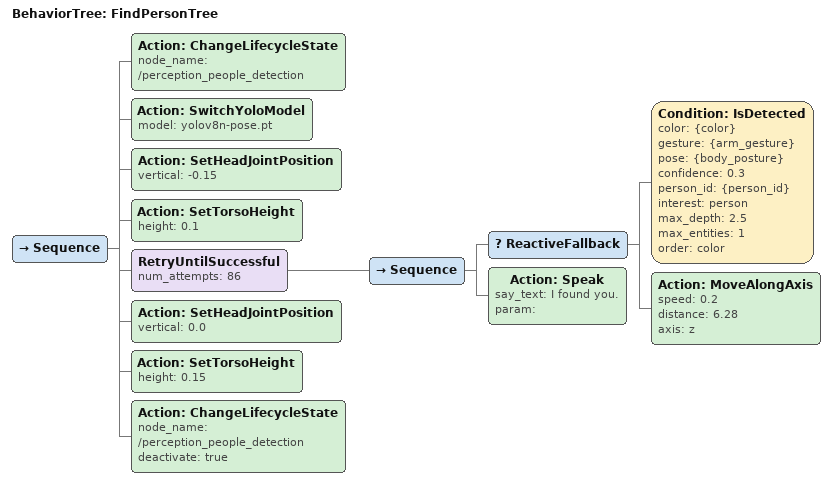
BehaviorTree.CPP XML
<?xml version="1.0"?>
<root main_tree_to_execute="FindPersonTree">
    <BehaviorTree ID="FindPersonTree">
        <Sequence>
            <Action ID="ChangeLifecycleState" node_name="/perception_people_detection" />

            <Action ID="SwitchYoloModel" model="yolov8n-pose.pt"/>
            <Action ID="SetHeadJointPosition" vertical="-0.15"/>
            <Action ID="SetTorsoHeight" height="0.1"/>

            <RetryUntilSuccessful num_attempts="86"> <!-- 43 attempts at 0.15 rad == 1 turn -->
                <Sequence>
                    <ReactiveFallback>
                        <Condition ID="IsDetected" color="{color}" gesture="{arm_gesture}" pose="{body_posture}" confidence="0.3" person_id="{person_id}" interest="person" max_depth="2.5" max_entities="1" order="color" />
                        <Action ID="MoveAlongAxis"
                            speed="0.2"
                            distance="6.28"
                            axis="z"/>
                    </ReactiveFallback>
                <!-- TODO Si se hace el MoveTo, añadir el FilterEntity-->
                <Action ID="Speak" say_text="I found you." param=""/>
                </Sequence>
            </RetryUntilSuccessful>
            <Action ID="SetHeadJointPosition" vertical="0.0"/>
            <Action ID="SetTorsoHeight" height="0.15"/>
            <Action ID="ChangeLifecycleState" node_name="/perception_people_detection" deactivate="true"/>
        </Sequence>
    </BehaviorTree>
</root>
